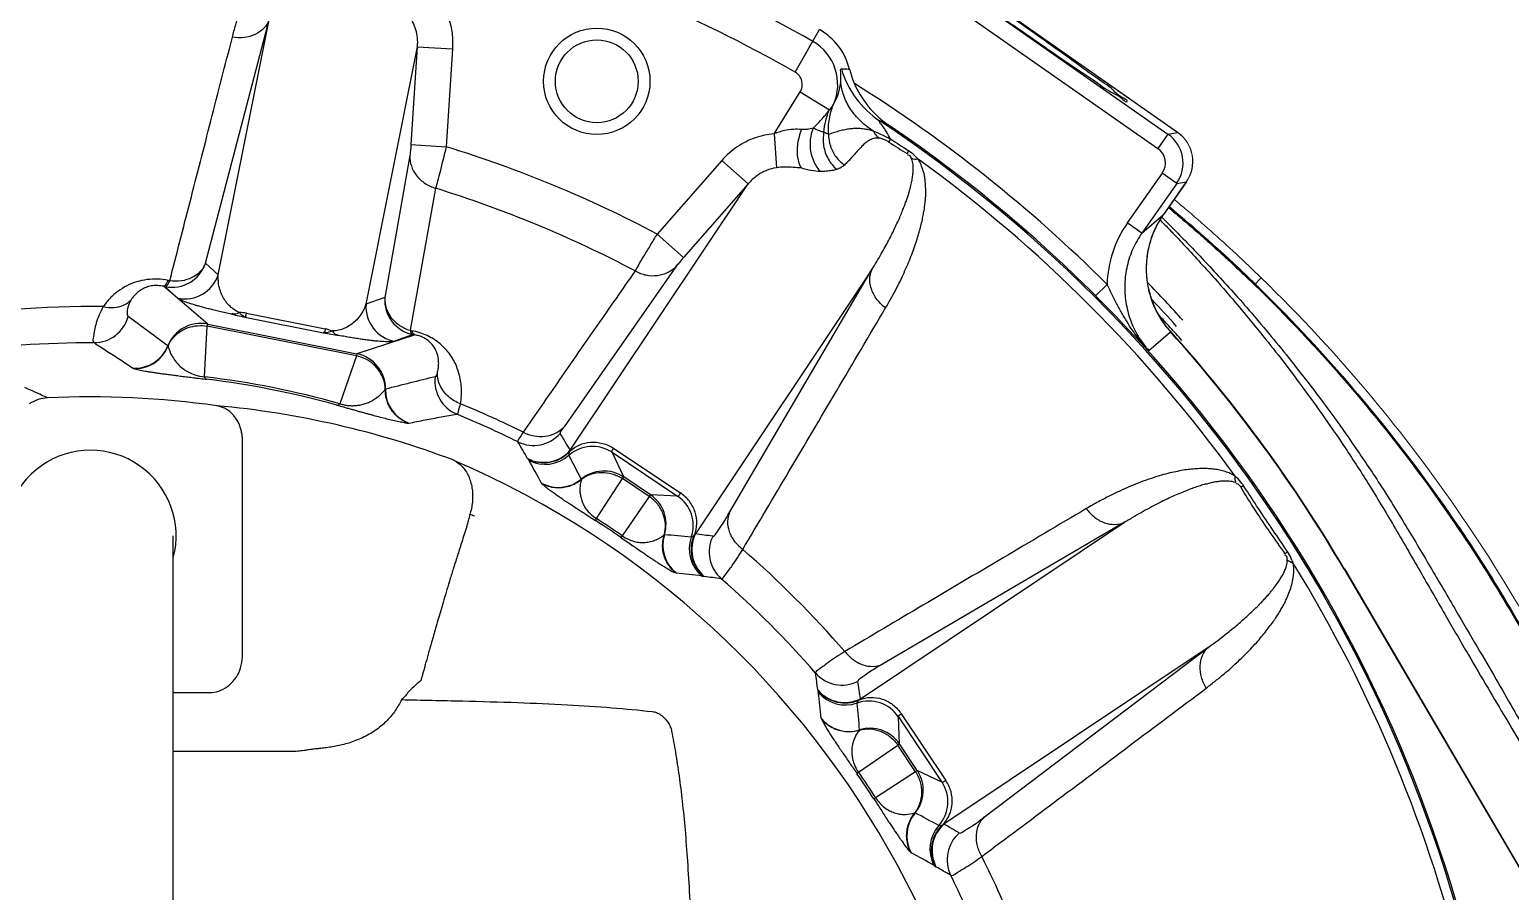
# Model space of a CAD drawing. Header units: millimetres. Extents: x 100 to 1590, y 100 to 694.
# Drawn here: x 1243.492 to 1244.608, y 537.769 to 538.419 of the extents above; entities that cross this region are included whole.
import ezdxf

# ---------------------------------------------------------------- set-up
doc = ezdxf.new("R2010")
doc.units = ezdxf.units.MM
doc.layers.add('OUTLINE', color=6, linetype='Continuous', lineweight=9)

msp = doc.modelspace()

# ---------------------------------------------------------------- linework, layer by layer
at = {"color": 9, "linetype": 'Continuous'}
for p, q in [((1244.0784, 538.5306), (1244.3502, 538.3402)), ((1244.0707, 538.5196), (1244.3425, 538.3293)), ((1243.6248, 538.2428), (1243.6727, 538.4263)), ((1243.6344, 538.234), (1243.6727, 538.4263)), ((1244.0692, 538.3869), (1244.0876, 538.419)), ((1243.7843, 538.4061), (1243.7457, 538.2119)), ((1243.7843, 538.4061), (1243.7796, 538.3324)), ((1243.7843, 538.4061), (1243.8109, 538.4044)), ((1243.8109, 538.4044), (1243.8062, 538.3307)), ((1244.0533, 538.3403), (1244.073, 538.372)), ((1244.073, 538.372), (1244.095, 538.3584)), ((1244.0533, 538.3403), (1244.0551, 538.3149)), ((1244.3502, 538.3402), (1244.3425, 538.3293)), ((1244.3502, 538.3402), (1244.3574, 538.3415)), ((1244.3574, 538.3415), (1244.3576, 538.3417)), ((1243.7796, 538.3324), (1243.8062, 538.3307)), ((1244.1411, 538.3365), (1244.1408, 538.3359)), ((1243.7788, 538.3242), (1243.7599, 538.217)), ((1244.0139, 538.3203), (1243.9651, 538.2649)), ((1244.0139, 538.3203), (1244.0339, 538.3027)), ((1244.3458, 538.3107), (1244.3196, 538.2733)), ((1244.3568, 538.303), (1244.3458, 538.3107)), ((1244.3568, 538.303), (1244.364, 538.3043)), ((1244.364, 538.3043), (1244.3642, 538.3042)), ((1243.7982, 538.2994), (1243.7789, 538.1923)), ((1243.8997, 538.1019), (1244.0339, 538.3027)), ((1244.0339, 538.3027), (1243.9851, 538.2473)), ((1244.3568, 538.303), (1244.3306, 538.2656)), ((1244.3306, 538.2656), (1244.3196, 538.2733)), ((1244.3306, 538.2656), (1244.3468, 538.2797)), ((1244.3456, 538.2775), (1244.3466, 538.2765)), ((1244.3468, 538.2797), (1244.347, 538.2796)), ((1243.9651, 538.2649), (1243.9851, 538.2473)), ((1243.6344, 538.234), (1243.6248, 538.2428)), ((1243.9799, 538.2409), (1243.895, 538.1196)), ((1244.1271, 538.2381), (1243.994, 538.0389)), ((1244.0201, 538.0555), (1244.1271, 538.2381)), ((1243.5978, 538.2296), (1243.5965, 538.2299)), ((1244.3043, 538.2269), (1244.2957, 538.2183)), ((1244.4154, 538.2267), (1244.4205, 538.2319)), ((1243.6264, 538.197), (1243.593, 538.2255)), ((1243.5943, 538.2252), (1243.593, 538.2255)), ((1243.604, 538.2164), (1243.5943, 538.2252)), ((1243.7599, 538.217), (1243.7457, 538.2119)), ((1243.6556, 538.2052), (1243.715, 538.1934)), ((1243.624, 538.1573), (1243.6261, 538.1954)), ((1243.6261, 538.1954), (1243.6264, 538.197)), ((1243.7386, 538.1731), (1243.6261, 538.1954)), ((1243.6264, 538.197), (1243.7389, 538.1746)), ((1243.6556, 538.202), (1243.7138, 538.1905)), ((1243.7804, 538.192), (1243.7789, 538.1923)), ((1243.7828, 538.1888), (1243.7389, 538.1746)), ((1243.7813, 538.1891), (1243.7671, 538.184)), ((1243.7828, 538.1888), (1243.7813, 538.1891)), ((1244.3359, 538.177), (1244.3521, 538.1912)), ((1244.3521, 538.1912), (1244.3523, 538.1913)), ((1243.5963, 538.1806), (1243.5965, 538.1805)), ((1243.7386, 538.1731), (1243.7259, 538.137)), ((1243.7389, 538.1746), (1243.7386, 538.1731)), ((1243.7603, 538.1479), (1243.7604, 538.1479)), ((1243.4963, 538.1457), (1243.4961, 538.1458)), ((1243.6526, 537.946), (1243.6526, 538.109)), ((1243.9325, 538.1033), (1243.9828, 538.0697)), ((1243.8674, 538.0958), (1243.8676, 538.0955)), ((1243.8676, 538.0955), (1243.8679, 538.0951)), ((1243.8679, 538.0951), (1243.8681, 538.0948)), ((1243.8997, 538.1019), (1243.8992, 538.1009)), ((1243.94, 538.0818), (1243.9312, 538.1004)), ((1243.9312, 538.1004), (1243.9806, 538.0674)), ((1243.9391, 538.0805), (1243.94, 538.0818)), ((1243.9601, 538.0684), (1243.94, 538.0818)), ((1243.908, 538.0801), (1243.9081, 538.08)), ((1243.9194, 538.0504), (1243.9391, 538.0805)), ((1243.9592, 538.067), (1243.9391, 538.0805)), ((1243.9592, 538.067), (1243.9389, 538.0374)), ((1243.9601, 538.0684), (1243.9592, 538.067)), ((1243.9806, 538.0674), (1243.9601, 538.0684)), ((1243.8243, 538.0544), (1243.8241, 538.0535)), ((1244.1184, 537.9145), (1244.3176, 538.0476)), ((1244.3176, 538.0476), (1244.135, 537.9406)), ((1243.6003, 537.5119), (1243.6003, 538.0373)), ((1243.9706, 538.0382), (1243.9707, 538.0382)), ((1243.9933, 538.0381), (1243.994, 538.0389)), ((1243.9999, 538.0069), (1244.0004, 538.0067)), ((1244.0004, 538.0067), (1244.0007, 538.0067)), ((1244.483, 538.0123), (1244.7733, 537.5169)), ((1244.3806, 537.9533), (1244.1814, 537.8201)), ((1244.2119, 537.8255), (1244.3806, 537.9533)), ((1243.6003, 537.9194), (1243.6294, 537.9194)), ((1244.0862, 537.9212), (1244.0863, 537.9209)), ((1244.0863, 537.9209), (1244.0864, 537.9203)), ((1244.0864, 537.9203), (1244.0865, 537.92)), ((1244.1184, 537.9145), (1244.1176, 537.9138)), ((1244.1492, 537.9032), (1244.1828, 537.8529)), ((1244.1177, 537.8911), (1244.1177, 537.891)), ((1244.147, 537.901), (1244.1799, 537.8517)), ((1244.1479, 537.8805), (1244.147, 537.901)), ((1244.1466, 537.8796), (1244.1479, 537.8805)), ((1244.1613, 537.8604), (1244.1479, 537.8805)), ((1243.6891, 537.8749), (1243.6003, 537.8749)), ((1244.1169, 537.8593), (1244.1466, 537.8796)), ((1244.16, 537.8595), (1244.1466, 537.8796)), ((1244.16, 537.8595), (1244.1299, 537.8399)), ((1244.1613, 537.8604), (1244.16, 537.8595)), ((1244.1799, 537.8517), (1244.1613, 537.8604)), ((1244.1595, 537.8285), (1244.1596, 537.8285)), ((1244.1805, 537.8197), (1244.1814, 537.8201)), ((1244.1746, 537.7883), (1244.175, 537.788)), ((1244.175, 537.788), (1244.1753, 537.7878))]:
    msp.add_line(p, q, dxfattribs=at)
at = {"color": 7, "linetype": 'Continuous'}
for p, q in [((1244.3642, 538.3042), (1244.347, 538.2796)), ((1244.4832, 538.0124), (1244.7735, 537.517))]:
    msp.add_line(p, q, dxfattribs=at)
at = {"color": 9, "linetype": 'Continuous'}
for points in [[(1244.1408, 538.3359), (1244.1406, 538.3357), (1244.1405, 538.3354), (1244.1403, 538.3351), (1244.1402, 538.3349), (1244.1401, 538.3346), (1244.14, 538.3344), (1244.1399, 538.3342)], [(1244.1545, 538.3278), (1244.1544, 538.3275), (1244.1543, 538.3272), (1244.1542, 538.327), (1244.1541, 538.3267), (1244.154, 538.3264), (1244.1539, 538.3262), (1244.1539, 538.326), (1244.1538, 538.3257), (1244.1537, 538.3255)], [(1243.5703, 538.1637), (1243.5703, 538.1636), (1243.5703, 538.1636), (1243.5704, 538.1636), (1243.5704, 538.1636), (1243.5705, 538.1636), (1243.5705, 538.1635)], [(1243.6256, 538.1554), (1243.6254, 538.1555), (1243.6252, 538.1556), (1243.625, 538.1557), (1243.6248, 538.1559), (1243.6247, 538.1561), (1243.6245, 538.1564), (1243.6243, 538.1566), (1243.6242, 538.1569), (1243.624, 538.1573)], [(1243.7237, 538.1359), (1243.7239, 538.1359), (1243.7242, 538.1359), (1243.7244, 538.136), (1243.7246, 538.1361), (1243.7249, 538.1362), (1243.7251, 538.1363), (1243.7254, 538.1365), (1243.7256, 538.1368), (1243.7259, 538.137)], [(1243.7777, 538.1223), (1243.7778, 538.1223), (1243.7778, 538.1223), (1243.7779, 538.1223), (1243.7779, 538.1223), (1243.778, 538.1223), (1243.778, 538.1223)], [(1243.8681, 538.0948), (1243.8682, 538.0946), (1243.8683, 538.0945), (1243.8684, 538.0944), (1243.8685, 538.0942)], [(1243.878, 538.0771), (1243.878, 538.0771), (1243.878, 538.0771), (1243.8781, 538.077), (1243.8781, 538.077), (1243.8781, 538.077), (1243.8781, 538.0769)], [(1244.4073, 538.075), (1244.4071, 538.0749), (1244.4068, 538.0748), (1244.4065, 538.0747), (1244.4062, 538.0746), (1244.406, 538.0745), (1244.4057, 538.0744), (1244.4055, 538.0743), (1244.4053, 538.0743), (1244.4051, 538.0742)], [(1243.9189, 538.0488), (1243.9189, 538.0489), (1243.9189, 538.049), (1243.9189, 538.0491), (1243.919, 538.0492), (1243.919, 538.0494), (1243.9191, 538.0496), (1243.9192, 538.0498), (1243.9193, 538.0501), (1243.9194, 538.0504)], [(1243.9376, 538.0363), (1243.9377, 538.0363), (1243.9378, 538.0364), (1243.9379, 538.0364), (1243.938, 538.0365), (1243.9381, 538.0366), (1243.9383, 538.0368), (1243.9385, 538.037), (1243.9387, 538.0372), (1243.9389, 538.0374)], [(1244.4403, 538.0257), (1244.4401, 538.0255), (1244.4399, 538.0252), (1244.4397, 538.025), (1244.4395, 538.0248), (1244.4393, 538.0246), (1244.4391, 538.0244), (1244.439, 538.0242), (1244.4388, 538.024), (1244.4387, 538.0239)], [(1243.9792, 538.0094), (1243.9793, 538.0094), (1243.9793, 538.0094), (1243.9793, 538.0094), (1243.9794, 538.0094), (1243.9794, 538.0093), (1243.9794, 538.0093)], [(1243.9989, 538.0071), (1243.9991, 538.0071), (1243.9992, 538.007), (1243.9994, 538.007), (1243.9996, 538.007), (1243.9999, 538.0069)], [(1244.0865, 537.92), (1244.0866, 537.9198), (1244.0866, 537.9197), (1244.0866, 537.9195), (1244.0866, 537.9194)], [(1244.0889, 537.8999), (1244.0889, 537.8999), (1244.0889, 537.8998), (1244.0889, 537.8998), (1244.0889, 537.8998), (1244.0889, 537.8997), (1244.0889, 537.8997)], [(1244.1159, 537.8581), (1244.1159, 537.8582), (1244.1159, 537.8582), (1244.116, 537.8583), (1244.1161, 537.8585), (1244.1162, 537.8586), (1244.1163, 537.8588), (1244.1165, 537.8589), (1244.1167, 537.8591), (1244.1169, 537.8593)], [(1244.1284, 537.8394), (1244.1284, 537.8394), (1244.1285, 537.8394), (1244.1286, 537.8394), (1244.1288, 537.8394), (1244.129, 537.8395), (1244.1292, 537.8396), (1244.1294, 537.8397), (1244.1296, 537.8398), (1244.1299, 537.8399)], [(1244.1565, 537.7986), (1244.1565, 537.7986), (1244.1565, 537.7985), (1244.1566, 537.7985), (1244.1566, 537.7985), (1244.1566, 537.7985), (1244.1566, 537.7985)], [(1244.1738, 537.7889), (1244.1739, 537.7889), (1244.1741, 537.7888), (1244.1742, 537.7887), (1244.1743, 537.7886), (1244.1746, 537.7883)]]:
    msp.add_lwpolyline(points, dxfattribs=at)
for radius in [0.0401, 0.0312]:
    msp.add_circle((1243.9197, 538.38), radius, dxfattribs=at)
for centre, radius, start, end in [((1243.538, 537.4584), 1.0964, 60.2229, 74.3215), ((1243.538, 537.4584), 1.0697, 60.2229, 74.3215), ((1244.0639, 538.3776), 0.0374, 336.0579, 60.2229), ((1244.0639, 538.3776), 0.0107, 328.25, 60.2229), ((1244.1724, 538.4094), 0.0712, 196.3119, 236.2659), ((1244.067, 538.3819), 0.0366, 327.9219, 356.6869), ((1243.538, 537.4584), 1.0853, 45.0805, 57.9483), ((1243.0331, 535.9454), 2.6444, 65.2685, 65.423), ((1243.538, 537.4584), 1.0721, 8.6965, 56.292), ((1243.538, 537.4584), 1.0732, 8.2014, 55.9162), ((1244.3349, 538.3184), 0.0267, 325.0087, 54.9913), ((1243.538, 537.4584), 0.9126, 62.0928, 72.9072), ((1244.4462, 538.8095), 0.5655, 237.1987, 238.8563), ((1244.8717, 539.4422), 1.3252, 236.5435, 237.2355), ((1244.3349, 538.3184), 0.0134, 325.0017, 54.9983), ((1243.538, 537.4584), 1.0648, 35.8707, 54.1293), ((1243.538, 537.4584), 0.8803, 62.1974, 72.8027), ((1243.7682, 537.5783), 0.9156, 50.198, 50.5005), ((1243.7675, 537.5786), 0.9168, 50.2085, 50.4575), ((1244.3891, 538.2246), 0.0848, 144.9832, 178.4341), ((1243.3779, 537.3368), 1.3473, 43.9338, 44.1687), ((1243.4384, 537.3587), 1.2913, 45.0962, 45.3017), ((1243.5995, 538.2515), 0.0267, 258.868, 341.1186), ((1243.6091, 538.2427), 0.0267, 258.8679, 341.1186), ((1243.5376, 537.4581), 1.1086, 42.0054, 44.0116), ((1243.7865, 538.2153), 0.0267, 176.3814, 258.6321), ((1243.5372, 537.4578), 1.1025, 41.9851, 43.4114), ((1243.538, 537.4584), 0.7518, 89.2601, 99.5594), ((1244.5184, 542.2241), 4.1136, 257.7337, 257.8938), ((1243.6501, 538.1771), 0.0286, 78.7442, 89.7028), ((1243.7724, 538.2102), 0.0267, 176.3814, 258.6321), ((1243.5407, 538.2097), 0.0267, 269.8994, 344.5866), ((1241.8893, 535.8975), 2.8507, 53.2148, 53.9599), ((1243.6212, 538.1708), 0.0267, 78.8791, 158.5115), ((1243.7094, 538.1653), 0.0286, 67.7972, 78.7558), ((1243.538, 537.4584), 0.7245, 89.7854, 98.4428), ((1244.4529, 542.2195), 4.0963, 259.6057, 259.7665), ((1242.9852, 536.8278), 1.9091, 44.9695, 45.3165), ((1243.538, 537.4584), 1.0953, 30.3738, 41.9879), ((1243.5715, 538.1904), 0.0267, 267.4914, 338.5359), ((1243.7337, 538.1484), 0.0267, 358.9885, 78.6209), ((1243.2808, 537.666), 0.5259, 65.8307, 66.728), ((1243.5445, 537.4913), 0.6707, 74.309, 83.1909), ((1243.5494, 537.5158), 0.6441, 74.2949, 83.2051), ((1244.4957, 535.2567), 2.9833, 103.5271, 104.2691), ((1243.7871, 538.1475), 0.0267, 178.964, 250.0087), ((1243.8244, 538.1538), 0.0267, 172.629, 247.5015), ((1243.507, 538.1147), 0.0267, 92.7993, 123.848), ((1243.2788, 537.6614), 0.5309, 64.6907, 65.812), ((1243.538, 537.4584), 0.6837, 81.9987, 92.7029), ((1243.538, 537.4584), 0.7336, 63.5983, 67.6479), ((1243.5712, 537.4568), 0.6815, 69.303, 84.7839), ((1243.538, 537.4584), 0.7253, 63.616, 67.6153), ((1243.8721, 538.1322), 0.0267, 243.7227, 318.6378), ((1242.9764, 537.5623), 1.0694, 30.3011, 31.0879), ((1242.9678, 537.59), 1.032, 29.347, 30.1416), ((1243.9164, 538.0781), 0.0267, 56.3647, 131.8144), ((1243.538, 538.0373), 0.0646, 345.2027, 194.7973), ((1243.538, 537.4584), 0.6924, 274.0885, 66.6837), ((1243.8796, 538.1195), 0.0267, 242.7749, 318.6354), ((1243.8808, 538.118), 0.0267, 242.6393, 311.8319), ((1242.9831, 537.5909), 1.0185, 28.518, 29.6208), ((1241.966, 537.0787), 2.185, 27.2778, 27.8105), ((1243.9251, 538.0595), 0.0267, 56.3637, 129.8991), ((1243.8908, 538.1006), 0.0267, 241.3136, 309.9128), ((1243.9452, 538.0462), 0.0267, 342.6009, 56.1364), ((1243.9657, 538.0452), 0.0267, 340.6856, 56.1353), ((1243.7541, 538.067), 0.0713, 341.5041, 349.1148), ((1243.5152, 537.2562), 0.8551, 68.586, 68.8177), ((1243.5705, 537.5071), 0.6441, 55.248, 57.252), ((1243.5566, 537.4863), 0.6707, 55.2511, 57.2489), ((1243.9962, 538.0302), 0.0267, 162.5873, 231.1878), ((1243.7865, 535.8363), 2.2096, 84.6925, 85.2192), ((1244.0161, 538.0275), 0.0267, 160.6669, 229.8605), ((1244.018, 538.0271), 0.0267, 153.8646, 229.7252), ((1243.8489, 536.9797), 1.0691, 81.4906, 82.199), ((1244.0311, 538.0252), 0.0267, 153.8641, 228.8722), ((1243.538, 537.4584), 0.7518, 40.8502, 49.1498), ((1243.538, 537.4584), 1.0648, 13.3713, 31.6293), ((1243.8716, 536.9871), 1.0279, 82.8842, 83.9769), ((1243.8777, 536.9822), 1.0318, 82.4377, 83.1531), ((1243.538, 537.4584), 0.7245, 41.0216, 48.9784), ((1244.1047, 537.9516), 0.0267, 221.1285, 296.1376), ((1243.0618, 537.7982), 1.0318, 6.8469, 7.5623), ((1243.0592, 537.7694), 1.0691, 7.801, 8.5094), ((1244.1066, 537.9385), 0.0267, 220.2749, 296.1354), ((1243.076, 537.7931), 1.0185, 6.018, 7.1208), ((1244.1071, 537.9366), 0.0267, 220.1393, 289.3319), ((1244.1248, 537.8861), 0.0267, 33.8647, 109.3144), ((1241.9404, 537.7091), 2.185, 4.7778, 5.3105), ((1244.1097, 537.9166), 0.0267, 218.8136, 287.4128), ((1244.1257, 537.8656), 0.0267, 33.8637, 107.3991), ((1243.5866, 537.4909), 0.6441, 32.748, 34.752), ((1243.5659, 537.4771), 0.6707, 32.7511, 34.7489), ((1244.1391, 537.8456), 0.0267, 320.1009, 33.6364), ((1244.1577, 537.8369), 0.0267, 318.1856, 33.6353), ((1244.1801, 537.8113), 0.0267, 140.0873, 208.6878), ((1243.1468, 535.8647), 2.2096, 62.1925, 62.7192), ((1244.1975, 537.8012), 0.0267, 138.1669, 207.3605), ((1244.1991, 537.8001), 0.0267, 131.3646, 207.2252), ((1243.642, 536.8971), 1.0691, 58.9906, 59.699), ((1244.2105, 537.7933), 0.0267, 131.3641, 206.3722), ((1243.6658, 536.8954), 1.0279, 60.3842, 61.4769), ((1243.538, 537.4584), 0.7518, 21.7601, 26.6498), ((1243.6696, 536.8885), 1.0318, 59.9377, 60.6531), ((1243.538, 537.4584), 0.7245, 22.2854, 26.4784)]:
    msp.add_arc(centre, radius, start, end, dxfattribs=at)
at = {"color": 7, "linetype": 'Continuous'}
for centre, radius, start, end in [((1244.0639, 538.3776), 0.0477, 13.9783, 60.2229), ((1244.1794, 538.4064), 0.0713, 193.9839, 227.9373), ((1244.1794, 538.4064), 0.0714, 227.933, 235.9163), ((1243.543, 537.4628), 1.0907, 42.1278, 42.7997), ((1243.5496, 537.4687), 1.0819, 41.4307, 42.1279), ((1243.538, 537.4584), 1.0956, 30.3738, 41.9869)]:
    msp.add_arc(centre, radius, start, end, dxfattribs=at)
for points, start_tangent, end_tangent in [([(1244.1224, 538.5027), (1244.125, 538.5003), (1244.1331, 538.494), (1244.1464, 538.4842), (1244.164, 538.4715), (1244.1848, 538.4566), (1244.2078, 538.4403), (1244.2316, 538.4237), (1244.2547, 538.4077), (1244.2758, 538.3932), (1244.2938, 538.381), (1244.3075, 538.3719), (1244.3162, 538.3664), (1244.3194, 538.3648)], (-0.573576, -0.819152), (0.573576, 0.819152)), ([(1244.3194, 538.3648), (1244.3168, 538.3672), (1244.3087, 538.3735), (1244.2954, 538.3833), (1244.2778, 538.396), (1244.2569, 538.4109), (1244.234, 538.4271), (1244.2102, 538.4438), (1244.1871, 538.4598), (1244.1659, 538.4743), (1244.148, 538.4865), (1244.1342, 538.4956), (1244.1256, 538.5011), (1244.1224, 538.5027)], (0.573576, 0.819152), (-0.573576, -0.819152)), ([(1244.3523, 538.1913), (1244.3451, 538.2008), (1244.3396, 538.2114), (1244.336, 538.2227), (1244.3342, 538.2345), (1244.3345, 538.2465), (1244.3368, 538.2582), (1244.341, 538.2694), (1244.347, 538.2796)], (-0.668808, 0.743435), (0.5734, 0.819276))]:
    msp.add_spline(points, degree=3, dxfattribs=dict(at, start_tangent=start_tangent, end_tangent=end_tangent))
at = {"color": 9, "linetype": 'Continuous'}
for points, start_tangent, end_tangent in [([(1243.645, 538.4132), (1243.6475, 538.4225), (1243.6502, 538.431), (1243.6529, 538.4389), (1243.6557, 538.4463), (1243.6585, 538.4534), (1243.6616, 538.46), (1243.6646, 538.4661), (1243.6676, 538.4717)], (0.249283, 0.968431), (0.489512, 0.871997)), ([(1243.7971, 538.4464), (1243.8034, 538.4376), (1243.808, 538.4274), (1243.8106, 538.4162), (1243.8109, 538.4044)], (0.657536, -0.753423), (-0.064238, -0.997935)), ([(1243.7779, 538.4297), (1243.7809, 538.4247), (1243.7831, 538.419), (1243.7843, 538.4127), (1243.7843, 538.4061)], (0.609887, -0.792488), (-0.079586, -0.996828)), ([(1243.6727, 538.4263), (1243.6686, 538.42), (1243.6621, 538.4154), (1243.6539, 538.413), (1243.645, 538.4132)], (-0.357071, -0.934077), (-0.98737, 0.158434)), ([(1243.5978, 538.2296), (1243.6131, 538.2891), (1243.6288, 538.3502), (1243.645, 538.4132)], (0.248088, 0.968737), (0.249284, 0.96843)), ([(1244.1036, 538.3798), (1244.1037, 538.3834), (1244.1037, 538.3861), (1244.1041, 538.3894)], (0.059001, 0.998258), (0.999811, -0.019427)), ([(1244.1041, 538.3894), (1244.1082, 538.3893), (1244.1101, 538.3891)], (0.999501, -0.03158), (0.992825, -0.119578)), ([(1244.1283, 538.3423), (1244.1185, 538.3501), (1244.1109, 538.3591), (1244.1059, 538.3692), (1244.1036, 538.3798)], (-0.84086, 0.541253), (-0.084698, 0.996407)), ([(1244.0944, 538.34), (1244.095, 538.3516), (1244.098, 538.3624)], (-0.065226, 0.99787), (0.383135, 0.923692)), ([(1244.095, 538.3584), (1244.098, 538.3624)], (0.747676, 0.664063), (0.441226, 0.897396)), ([(1244.0828, 538.3447), (1244.0888, 538.3509), (1244.095, 538.3584)], (0.718034, 0.696008), (0.61095, 0.791669)), ([(1244.0909, 538.3416), (1244.0923, 538.3503), (1244.095, 538.3584)], (0.090487, 0.995898), (0.379279, 0.925282)), ([(1244.1411, 538.3365), (1244.1381, 538.3418), (1244.1356, 538.3457), (1244.1329, 538.3502)], (-0.46962, 0.882869), (0.862741, -0.505647)), ([(1244.0533, 538.3403), (1244.0392, 538.3374), (1244.0256, 538.3307), (1244.0139, 538.3203)], (-0.997684, -0.068026), (-0.660208, -0.751083)), ([(1244.0741, 538.3437), (1244.0679, 538.3438), (1244.0611, 538.3428), (1244.0533, 538.3403)], (-0.996844, 0.079388), (-0.917464, -0.397818)), ([(1244.074, 538.3437), (1244.0711, 538.333), (1244.071, 538.3228), (1244.0737, 538.3147)], (-0.38021, -0.9249), (0.52369, -0.851909)), ([(1244.0828, 538.3447), (1244.0785, 538.3437), (1244.0741, 538.3437)], (-0.947402, -0.320047), (-0.996675, 0.081475)), ([(1244.0828, 538.3447), (1244.0806, 538.3361), (1244.0809, 538.3271), (1244.0836, 538.3188), (1244.0883, 538.312)], (-0.379477, -0.925201), (0.702614, -0.711571)), ([(1244.0909, 538.3416), (1244.0882, 538.3424), (1244.0855, 538.3435), (1244.0828, 538.3447)], (-0.966807, 0.255508), (-0.901601, 0.432568)), ([(1244.0909, 538.3416), (1244.0907, 538.3313), (1244.0941, 538.3215), (1244.1006, 538.3136)], (-0.198369, -0.980127), (0.765391, -0.643566)), ([(1244.0944, 538.34), (1244.0909, 538.3416)], (-0.954573, 0.297977), (-0.867999, 0.496565)), ([(1244.1283, 538.3423), (1244.1246, 538.3434), (1244.121, 538.344), (1244.1174, 538.3444), (1244.1139, 538.3444), (1244.1104, 538.3441), (1244.1068, 538.3435), (1244.103, 538.3426), (1244.099, 538.3414), (1244.0944, 538.34)], (-0.955494, 0.29501), (-0.951734, -0.306924)), ([(1244.0944, 538.34), (1244.0958, 538.3313), (1244.0999, 538.3232), (1244.1064, 538.3169)], (-0.018766, -0.999824), (0.815799, -0.578336)), ([(1244.1411, 538.3365), (1244.1371, 538.3385), (1244.1328, 538.3405), (1244.1283, 538.3423)], (-0.893323, 0.449414), (-0.926959, 0.375162)), ([(1244.1283, 538.3423), (1244.1306, 538.3388), (1244.1321, 538.3375)], (0.459409, -0.888225), (0.860756, -0.509018)), ([(1243.7796, 538.3324), (1243.7792, 538.3275), (1243.7788, 538.3242)], (-0.064069, -0.997945), (-0.174125, -0.984723)), ([(1243.8062, 538.3307), (1243.8038, 538.321), (1243.8016, 538.3121), (1243.7997, 538.3047), (1243.7982, 538.2994)], (-0.235885, -0.971781), (-0.266619, -0.963802)), ([(1244.1319, 538.3372), (1244.1284, 538.3369), (1244.125, 538.3355), (1244.1227, 538.3339), (1244.1202, 538.3317), (1244.1176, 538.329), (1244.1145, 538.3256), (1244.1109, 538.3215), (1244.1088, 538.3193), (1244.1064, 538.3169)], (-0.995978, 0.089603), (-0.71178, -0.702402)), ([(1244.1399, 538.3342), (1244.1373, 538.3356), (1244.1347, 538.3367), (1244.1319, 538.3372)], (-0.841506, 0.540248), (-0.995975, 0.089632)), ([(1244.1619, 538.3213), (1244.1593, 538.324), (1244.1545, 538.3278)], (-0.659079, 0.752074), (-0.840571, 0.541702)), ([(1243.7788, 538.3242), (1243.7799, 538.3162), (1243.7839, 538.3089), (1243.7902, 538.3031), (1243.7982, 538.2994)], (-0.039901, -0.999204), (0.961699, -0.274107)), ([(1244.0737, 538.3147), (1244.0677, 538.3151), (1244.0615, 538.3153), (1244.0551, 538.3149)], (-0.998235, 0.059386), (-0.991722, -0.128406)), ([(1244.1064, 538.3169), (1244.1038, 538.315), (1244.1006, 538.3136)], (-0.711736, -0.702447), (-0.957286, -0.289143)), ([(1244.1271, 538.2381), (1244.1308, 538.2442), (1244.1341, 538.2499), (1244.1371, 538.2552), (1244.1398, 538.2602), (1244.1422, 538.2649), (1244.1444, 538.2695), (1244.1465, 538.274), (1244.1485, 538.2784), (1244.1501, 538.2824), (1244.1516, 538.2861), (1244.1528, 538.2894), (1244.1539, 538.2925), (1244.1548, 538.2953), (1244.1555, 538.2979), (1244.1567, 538.3025), (1244.1575, 538.3065), (1244.158, 538.3102), (1244.1582, 538.3139), (1244.1581, 538.3173), (1244.157, 538.3215)], (0.524986, 0.851111), (-0.388804, 0.92132)), ([(1244.1374, 538.2092), (1244.1418, 538.2169), (1244.1457, 538.2241), (1244.1491, 538.2309), (1244.152, 538.2373), (1244.1547, 538.2434), (1244.1571, 538.2494), (1244.1592, 538.2552), (1244.1611, 538.2609), (1244.1627, 538.2662), (1244.164, 538.2711), (1244.1651, 538.2757), (1244.1659, 538.2798), (1244.1666, 538.2837), (1244.167, 538.2872), (1244.1674, 538.2905), (1244.1676, 538.2935), (1244.1677, 538.2964), (1244.1676, 538.2991), (1244.1673, 538.3044), (1244.167, 538.3071), (1244.1665, 538.3098), (1244.1658, 538.3124), (1244.1641, 538.3171), (1244.1619, 538.3213)], (0.508512, 0.861055), (-0.547634, 0.836718)), ([(1244.157, 538.3215), (1244.1554, 538.3242), (1244.1539, 538.3244)], (-0.388747, 0.921344), (-0.988857, -0.148867)), ([(1244.1619, 538.3213), (1244.1585, 538.3213), (1244.1572, 538.3218)], (-0.995554, -0.094192), (-0.859062, 0.511872)), ([(1244.0551, 538.3149), (1244.0476, 538.3128), (1244.0403, 538.3087), (1244.0339, 538.3027)], (-0.991543, -0.129778), (-0.648578, -0.761148)), ([(1244.0883, 538.312), (1244.0814, 538.3127), (1244.0737, 538.3147)], (-0.99995, 0.010028), (-0.954025, 0.299726)), ([(1244.1006, 538.3136), (1244.0968, 538.3127), (1244.0927, 538.3122), (1244.0883, 538.312)], (-0.957263, -0.289218), (-0.999951, 0.009887)), ([(1244.3542, 538.283), (1244.3583, 538.2796), (1244.3698, 538.2697), (1244.3802, 538.2605), (1244.3896, 538.2521), (1244.3983, 538.2441), (1244.4068, 538.2361), (1244.416, 538.2273)], (0.768383, -0.63999), (0.716503, -0.697584)), ([(1244.3543, 538.2817), (1244.3584, 538.2783), (1244.3698, 538.2686), (1244.3801, 538.2595), (1244.3894, 538.2512), (1244.3978, 538.2434), (1244.4062, 538.2355), (1244.4154, 538.2267)], (0.768272, -0.640124), (0.716503, -0.697584)), ([(1244.3468, 538.2797), (1244.3391, 538.2657), (1244.3348, 538.2504), (1244.334, 538.2345), (1244.3367, 538.2188), (1244.3429, 538.2041), (1244.3521, 538.1912)], (-0.573327, -0.819327), (0.668984, -0.743277)), ([(1244.3482, 538.2716), (1244.3551, 538.2644), (1244.366, 538.2527), (1244.3778, 538.2398), (1244.3904, 538.2257), (1244.4038, 538.21), (1244.418, 538.1928), (1244.4332, 538.1738), (1244.4492, 538.1527), (1244.4661, 538.1294), (1244.4838, 538.1037), (1244.5024, 538.0749), (1244.5218, 538.0426), (1244.5415, 538.0085), (1244.5601, 537.9762), (1244.5767, 537.9477), (1244.5915, 537.9225), (1244.6048, 537.8999), (1244.6169, 537.8795), (1244.6278, 537.8611), (1244.6378, 537.8444), (1244.6469, 537.8293), (1244.6552, 537.8156), (1244.6629, 537.803), (1244.6698, 537.7917), (1244.6762, 537.7813), (1244.682, 537.7719), (1244.6873, 537.7634), (1244.6922, 537.7557), (1244.6965, 537.7488), (1244.7005, 537.7426), (1244.7041, 537.737), (1244.7074, 537.732), (1244.7103, 537.7276), (1244.7129, 537.7237), (1244.7152, 537.7203), (1244.7172, 537.7174), (1244.719, 537.7149), (1244.7221, 537.7106), (1244.7258, 537.7059)], (0.693821, -0.720148), (0.66531, -0.746567)), ([(1244.3499, 538.2733), (1244.3603, 538.2628), (1244.3714, 538.2513), (1244.3833, 538.2387), (1244.3961, 538.2247), (1244.4097, 538.2094), (1244.4242, 538.1924), (1244.4395, 538.1737), (1244.4558, 538.153), (1244.4729, 538.1302), (1244.4909, 538.1048), (1244.5099, 538.0764), (1244.5296, 538.0448), (1244.5491, 538.012), (1244.5673, 537.9811), (1244.5834, 537.9536), (1244.5976, 537.9292), (1244.6102, 537.9073), (1244.6217, 537.8874), (1244.632, 537.8695), (1244.6413, 537.8532), (1244.6498, 537.8384), (1244.6575, 537.8249), (1244.6645, 537.8126), (1244.6709, 537.8014), (1244.6768, 537.7913), (1244.6821, 537.782), (1244.6869, 537.7736), (1244.6913, 537.766), (1244.6953, 537.7591), (1244.6989, 537.7529), (1244.7022, 537.7474), (1244.7051, 537.7424), (1244.7078, 537.7379), (1244.7101, 537.734), (1244.7122, 537.7306), (1244.714, 537.7276), (1244.7156, 537.7251), (1244.7184, 537.7208), (1244.7217, 537.716)], (0.708291, -0.70592), (0.598403, -0.801195)), ([(1243.9651, 538.2649), (1243.9599, 538.2563), (1243.9552, 538.2485), (1243.9513, 538.2419), (1243.9486, 538.2371)], (-0.520341, -0.853958), (-0.493708, -0.869628)), ([(1244.3306, 538.2656), (1244.3238, 538.2537), (1244.3195, 538.2408), (1244.3177, 538.2272), (1244.3185, 538.2135), (1244.3219, 538.2003), (1244.3277, 538.1879), (1244.3359, 538.177)], (-0.573676, -0.819082), (0.66911, -0.743163)), ([(1243.6248, 538.2428), (1243.6208, 538.2366), (1243.6145, 538.232), (1243.6066, 538.2296), (1243.5978, 538.2296)], (-0.357881, -0.933767), (-0.990735, 0.135808)), ([(1243.9486, 538.2371), (1243.9198, 538.1957), (1243.8917, 538.1552), (1243.8642, 538.1155)], (-0.570577, -0.821244), (-0.569735, -0.821829)), ([(1243.9486, 538.2371), (1243.9568, 538.234), (1243.9654, 538.2337), (1243.9734, 538.2361), (1243.9799, 538.2409)], (0.873847, -0.486201), (0.678329, 0.734758)), ([(1243.9851, 538.2473), (1243.982, 538.2435), (1243.9799, 538.2409)], (-0.660357, -0.750952), (-0.573272, -0.819365)), ([(1244.1374, 538.2092), (1244.131, 538.2154), (1244.1269, 538.2229), (1244.1255, 538.2307), (1244.1271, 538.2381)], (-0.810206, 0.586146), (0.408005, 0.91298)), ([(1243.5965, 538.2299), (1243.5886, 538.2309), (1243.5808, 538.2305), (1243.573, 538.2289), (1243.5655, 538.2259), (1243.5588, 538.2217), (1243.5528, 538.2165), (1243.5477, 538.2102)], (-0.97908, 0.203474), (-0.569226, -0.822181)), ([(1243.593, 538.2255), (1243.5889, 538.226), (1243.5849, 538.2259), (1243.5809, 538.225), (1243.5772, 538.2234), (1243.5739, 538.2212), (1243.571, 538.2184), (1243.5685, 538.2151)], (-0.978412, 0.206664), (-0.522079, -0.852897)), ([(1243.5965, 538.2299), (1243.5952, 538.2275), (1243.593, 538.2255)], (-0.428586, -0.903501), (-0.999406, 0.034457)), ([(1243.5943, 538.2252), (1243.5965, 538.2272), (1243.5978, 538.2296)], (0.999485, -0.032078), (0.425648, 0.904889)), ([(1243.6502, 538.2057), (1243.6459, 538.2082), (1243.6424, 538.2112), (1243.6396, 538.2146), (1243.6373, 538.2185), (1243.6356, 538.2231), (1243.6345, 538.2283), (1243.6344, 538.231), (1243.6344, 538.234)], (-0.912215, 0.409713), (0.067402, 0.997726)), ([(1244.3359, 538.177), (1244.3321, 538.1811), (1244.3283, 538.1858), (1244.3244, 538.1911), (1244.3204, 538.197), (1244.3165, 538.2035), (1244.3125, 538.2107), (1244.3085, 538.2185), (1244.3043, 538.2269)], (-0.684439, 0.72907), (-0.44409, 0.895982)), ([(1244.4154, 538.2267), (1244.4853, 538.1524), (1244.5425, 538.0806), (1244.5888, 538.0128), (1244.6265, 537.9491), (1244.6573, 537.8892), (1244.6824, 537.8333), (1244.7027, 537.7813), (1244.7193, 537.7327)], (0.716492, -0.697595), (0.302729, -0.953077)), ([(1244.416, 538.2273), (1244.4859, 538.1529), (1244.5432, 538.0811), (1244.5896, 538.0132), (1244.6272, 537.9495), (1244.658, 537.8896), (1244.6831, 537.8336), (1244.7035, 537.7816), (1244.7201, 537.733)], (0.716484, -0.697604), (0.302729, -0.953077)), ([(1243.5477, 538.2102), (1243.5557, 538.2095), (1243.563, 538.2112), (1243.5685, 538.2151)], (0.972032, -0.234846), (0.674518, 0.738259)), ([(1243.5685, 538.2151), (1243.5671, 538.2124), (1243.5662, 538.2097), (1243.5657, 538.2051), (1243.5665, 538.2026)], (-0.522121, -0.852872), (0.808569, -0.588401)), ([(1243.6444, 538.2045), (1243.6397, 538.2055), (1243.6353, 538.2065), (1243.6313, 538.2075), (1243.6275, 538.2084), (1243.6241, 538.2093), (1243.6208, 538.2102), (1243.6178, 538.2111), (1243.615, 538.2119), (1243.6124, 538.2127), (1243.608, 538.2143), (1243.604, 538.2164)], (-0.977169, 0.212464), (-0.738727, 0.674005)), ([(1243.7599, 538.217), (1243.761, 538.2091), (1243.7648, 538.2018), (1243.7711, 538.196), (1243.7789, 538.1923)], (-0.039683, -0.999212), (0.956967, -0.290195)), ([(1243.5477, 538.2102), (1243.5446, 538.2039), (1243.5424, 538.1979), (1243.541, 538.1924), (1243.5403, 538.1878), (1243.5407, 538.183)], (-0.49623, -0.868191), (0.794137, -0.607739)), ([(1243.6502, 538.2057), (1243.6463, 538.2044), (1243.6449, 538.205)], (-0.871897, -0.489689), (-0.782793, 0.622282)), ([(1243.6556, 538.202), (1243.6529, 538.2033), (1243.6502, 538.2057)], (-0.964085, 0.265593), (-0.665519, 0.746381)), ([(1243.6556, 538.202), (1243.6556, 538.2052)], (-0.848926, 0.528512), (0.19523, 0.980757)), ([(1243.7457, 538.2119), (1243.7446, 538.2091), (1243.7433, 538.2066), (1243.7404, 538.2022), (1243.737, 538.1986), (1243.7334, 538.1959), (1243.7295, 538.1938), (1243.7251, 538.1924), (1243.7203, 538.1918)], (-0.319531, -0.947576), (-0.999584, -0.028833)), ([(1244.0297, 538.0271), (1244.0645, 538.0859), (1244.1004, 538.1465), (1244.1374, 538.2092)], (0.50975, 0.860323), (0.508514, 0.861054)), ([(1243.5965, 538.1805), (1243.6001, 538.1864), (1243.6053, 538.1911), (1243.6117, 538.1943), (1243.6188, 538.1958), (1243.6261, 538.1954)], (0.402376, 0.915475), (0.983932, -0.178545)), ([(1243.715, 538.1934), (1243.7138, 538.1905)], (-0.19495, -0.980813), (-0.986499, -0.16377)), ([(1243.7789, 538.1923), (1243.7805, 538.1895), (1243.7812, 538.1895)], (0.305845, -0.952081), (0.992224, 0.124464)), ([(1243.5407, 538.183), (1243.5504, 538.1767), (1243.5603, 538.1703), (1243.5703, 538.1637)], (0.844953, -0.53484), (0.829611, -0.558341)), ([(1243.7203, 538.1918), (1243.7169, 538.1906), (1243.7138, 538.1905)], (-0.900497, -0.434863), (-0.992343, 0.123511)), ([(1243.7203, 538.1918), (1243.7234, 538.1891), (1243.7249, 538.1891)], (0.617942, -0.786224), (0.961324, 0.27542)), ([(1243.7671, 538.184), (1243.7644, 538.1836), (1243.7603, 538.1837), (1243.755, 538.184), (1243.7521, 538.1843), (1243.749, 538.1847), (1243.7457, 538.1851), (1243.7422, 538.1856), (1243.7384, 538.1862), (1243.7343, 538.1868), (1243.7299, 538.1876), (1243.7251, 538.1884)], (-0.940398, -0.340075), (-0.984083, 0.17771)), ([(1243.817, 538.1369), (1243.8176, 538.1431), (1243.8176, 538.149), (1243.817, 538.1545), (1243.8158, 538.1598), (1243.8141, 538.1648), (1243.8119, 538.1695), (1243.8091, 538.1739), (1243.8057, 538.1781), (1243.8017, 538.182), (1243.797, 538.1855), (1243.7918, 538.1883), (1243.7863, 538.1905), (1243.7804, 538.192)], (0.158234, 0.987402), (-0.983072, 0.183221)), ([(1243.7804, 538.192), (1243.7818, 538.1894), (1243.7826, 538.1894)], (0.311137, -0.950365), (0.978247, 0.207441)), ([(1243.7995, 538.1602), (1243.8002, 538.1635), (1243.8005, 538.1665), (1243.8004, 538.1694), (1243.8001, 538.1721), (1243.7984, 538.1772), (1243.7956, 538.1817), (1243.7936, 538.1837), (1243.7913, 538.1855), (1243.7887, 538.1869), (1243.7858, 538.1881), (1243.7828, 538.1888)], (0.255093, 0.966917), (-0.984062, 0.177827)), ([(1243.5705, 538.1635), (1243.5813, 538.1653), (1243.5905, 538.1713), (1243.5965, 538.1805)], (0.999082, -0.042832), (0.36462, 0.931157)), ([(1243.5965, 538.1805), (1243.5973, 538.1779), (1243.5993, 538.1733), (1243.6019, 538.1693), (1243.6049, 538.1659), (1243.6083, 538.163), (1243.6121, 538.1607), (1243.6166, 538.1588), (1243.624, 538.1573)], (0.250815, -0.968035), (0.998333, -0.05772)), ([(1243.7603, 538.1479), (1243.7591, 538.1548), (1243.7561, 538.1611), (1243.7515, 538.1665), (1243.7455, 538.1706), (1243.7386, 538.1731)], (-0.02141, 0.999771), (-0.977361, 0.21158)), ([(1243.5705, 538.1635), (1243.5744, 538.1625), (1243.5793, 538.1616), (1243.582, 538.1611), (1243.585, 538.1607), (1243.5881, 538.1602), (1243.5914, 538.1597), (1243.5949, 538.1593), (1243.5986, 538.1588), (1243.6025, 538.1583), (1243.6067, 538.1577), (1243.6112, 538.1572), (1243.6159, 538.1566), (1243.6207, 538.156), (1243.6256, 538.1554)], (0.952312, -0.305126), (0.992917, -0.118807)), ([(1243.7979, 538.1572), (1243.7995, 538.1602)], (0.9722, 0.23415), (0.255111, 0.966912)), ([(1243.817, 538.1369), (1243.8078, 538.1424), (1243.8016, 538.1506), (1243.7995, 538.1602)], (-0.940497, 0.339802), (0.006778, 0.999977)), ([(1243.7259, 538.137), (1243.7285, 538.1363), (1243.7316, 538.1357), (1243.7349, 538.1355), (1243.7381, 538.1356), (1243.7412, 538.136), (1243.7444, 538.1368), (1243.7476, 538.138), (1243.7508, 538.1396), (1243.754, 538.1417), (1243.7572, 538.1444), (1243.7603, 538.1479)], (0.944364, -0.328902), (0.602162, 0.798374)), ([(1243.7777, 538.1223), (1243.7685, 538.1281), (1243.7623, 538.1372), (1243.7603, 538.1479)], (-0.939423, 0.34276), (0.019473, 0.99981)), ([(1243.8142, 538.1291), (1243.8155, 538.1317), (1243.817, 538.1369)], (0.942193, 0.335071), (0.224787, 0.974408)), ([(1243.6526, 538.109), (1243.6525, 538.1121), (1243.652, 538.1154), (1243.6512, 538.1186), (1243.65, 538.1218), (1243.6484, 538.1249), (1243.6464, 538.1276), (1243.6442, 538.13), (1243.6417, 538.132), (1243.639, 538.1336), (1243.6361, 538.1347), (1243.6331, 538.1355)], (0.022311, 0.999751), (-0.987764, 0.155958)), ([(1243.7237, 538.1359), (1243.7287, 538.1345), (1243.7316, 538.1337), (1243.7345, 538.1329), (1243.7375, 538.1321), (1243.7404, 538.1312), (1243.7432, 538.1305), (1243.746, 538.1297), (1243.7486, 538.129), (1243.7512, 538.1283), (1243.7564, 538.1269), (1243.7613, 538.1257), (1243.766, 538.1245), (1243.7704, 538.1236), (1243.7744, 538.1228), (1243.7777, 538.1223)], (0.962675, -0.270661), (0.996592, -0.082492)), ([(1243.778, 538.1223), (1243.7903, 538.1248), (1243.8023, 538.127), (1243.8142, 538.1291)], (0.980129, 0.198362), (0.985482, 0.16978)), ([(1243.8642, 538.1155), (1243.8622, 538.1123), (1243.8603, 538.1082)], (-0.533671, -0.845692), (0.345771, -0.938319)), ([(1243.8642, 538.1155), (1243.8724, 538.1127), (1243.8808, 538.1124), (1243.8886, 538.1148), (1243.895, 538.1196)], (0.883364, -0.468687), (0.678391, 0.734701)), ([(1243.895, 538.1196), (1243.8935, 538.1174), (1243.8922, 538.1145)], (-0.573614, -0.819126), (0.51635, -0.856378)), ([(1243.8992, 538.1009), (1243.9064, 538.1058), (1243.915, 538.108), (1243.9241, 538.1071), (1243.9325, 538.1033)], (0.704287, 0.709916), (0.83147, -0.55557)), ([(1243.9312, 538.1004), (1243.9325, 538.1033)], (-0.58207, 0.813138), (0.555689, 0.83139)), ([(1243.812, 538.0943), (1243.8181, 538.0897), (1243.8229, 538.0825), (1243.8256, 538.0736), (1243.826, 538.064), (1243.8243, 538.0544)], (0.892715, -0.450622), (-0.266808, -0.96375)), ([(1243.8676, 538.0955), (1243.8757, 538.0928), (1243.8843, 538.0929), (1243.8924, 538.0957), (1243.8992, 538.1009)], (0.888966, -0.457973), (0.686654, 0.726985)), ([(1243.8992, 538.1009), (1243.8986, 538.0981)], (-0.412268, -0.911063), (0.465607, -0.884991)), ([(1243.9081, 538.08), (1243.9151, 538.0838), (1243.9232, 538.0852), (1243.9314, 538.084), (1243.9391, 538.0805)], (0.789774, 0.613398), (0.832182, -0.554503)), ([(1244.4008, 538.0824), (1244.3972, 538.0844), (1244.3934, 538.0858), (1244.3893, 538.0869), (1244.3851, 538.0876), (1244.3808, 538.088), (1244.3763, 538.0881), (1244.3717, 538.0879), (1244.3668, 538.0875), (1244.3616, 538.0868), (1244.3561, 538.0857), (1244.3501, 538.0844), (1244.3437, 538.0826), (1244.3368, 538.0804), (1244.3296, 538.0778), (1244.3221, 538.0748), (1244.3144, 538.0714), (1244.3064, 538.0675), (1244.2979, 538.0631), (1244.2887, 538.0579)], (-0.8382, 0.545363), (-0.861051, -0.508518)), ([(1244.4008, 538.0824), (1244.4008, 538.079), (1244.4013, 538.0777)], (-0.094072, -0.995565), (0.511803, -0.859103)), ([(1244.4073, 538.075), (1244.4052, 538.0779), (1244.4008, 538.0824)], (-0.541307, 0.840825), (-0.752275, 0.65885)), ([(1243.8781, 538.0769), (1243.8882, 538.0738), (1243.8988, 538.0749), (1243.9081, 538.08)], (0.877663, -0.479279), (0.766186, 0.642618)), ([(1243.8781, 538.0769), (1243.8813, 538.0742), (1243.884, 538.0721), (1243.887, 538.07), (1243.89, 538.0678), (1243.8931, 538.0657), (1243.8962, 538.0636), (1243.8995, 538.0615), (1243.9031, 538.059), (1243.907, 538.0565), (1243.9108, 538.0541), (1243.9147, 538.0515), (1243.9189, 538.0488)], (0.702905, -0.711283), (0.84103, -0.540989)), ([(1243.9081, 538.08), (1243.9072, 538.0762), (1243.907, 538.0728), (1243.9071, 538.0696), (1243.9076, 538.0668), (1243.9087, 538.0632), (1243.9101, 538.0601), (1243.9121, 538.057), (1243.9146, 538.0542), (1243.9194, 538.0504)], (-0.280799, -0.959767), (0.849574, -0.527469)), ([(1243.9828, 538.0697), (1243.9806, 538.0674)], (-0.555452, -0.831549), (-0.97399, 0.226589)), ([(1243.9933, 538.0381), (1243.9951, 538.0466), (1243.9938, 538.0553), (1243.9895, 538.0634), (1243.9828, 538.0697)], (0.386358, 0.922349), (-0.83147, 0.55557)), ([(1244.401, 538.0775), (1244.3962, 538.0786), (1244.3935, 538.0787), (1244.3906, 538.0786), (1244.3875, 538.0782), (1244.3844, 538.0777), (1244.381, 538.0769), (1244.3775, 538.076), (1244.3737, 538.0749), (1244.3696, 538.0735), (1244.3652, 538.0719), (1244.3604, 538.0699), (1244.3551, 538.0677), (1244.3496, 538.0651), (1244.3439, 538.0623), (1244.3379, 538.0592), (1244.3316, 538.0558), (1244.3249, 538.0519), (1244.3176, 538.0476)], (-0.921749, 0.387787), (-0.85111, -0.524988)), ([(1244.4051, 538.0742), (1244.4031, 538.0763), (1244.4014, 538.0764)], (-0.478144, 0.878281), (-0.952131, -0.305691)), ([(1244.4387, 538.0239), (1244.4274, 538.0398), (1244.4161, 538.0566), (1244.4051, 538.0742)], (-0.593137, 0.805102), (-0.516751, 0.856136)), ([(1244.4403, 538.0257), (1244.4295, 538.0415), (1244.4185, 538.0579), (1244.4073, 538.075)], (-0.569909, 0.821708), (-0.541007, 0.841018)), ([(1243.9706, 538.0382), (1243.9714, 538.0462), (1243.9696, 538.0542), (1243.9654, 538.0614), (1243.9592, 538.067)], (0.264473, 0.964393), (-0.830756, 0.556637)), ([(1244.0071, 538.037), (1244.0094, 538.0389), (1244.0138, 538.0452), (1244.0201, 538.0555)], (0.989544, -0.144233), (0.505408, 0.86288)), ([(1244.0297, 538.0271), (1244.0236, 538.0333), (1244.0197, 538.0407), (1244.0185, 538.0483), (1244.0201, 538.0555)], (-0.794806, 0.606864), (0.407785, 0.913078)), ([(1244.2887, 538.0579), (1244.226, 538.0208), (1244.1654, 537.985), (1244.1067, 537.9502)], (-0.861054, -0.508514), (-0.860323, -0.50975)), ([(1244.2887, 538.0579), (1244.2949, 538.0514), (1244.3024, 538.0473), (1244.3103, 538.046), (1244.3176, 538.0476)], (0.586145, -0.810206), (0.91298, 0.408004)), ([(1243.8217, 538.0444), (1243.8179, 538.0326), (1243.8145, 538.0219), (1243.8114, 538.0121), (1243.8086, 538.0031), (1243.8061, 537.9948), (1243.8039, 537.9872), (1243.8018, 537.9802), (1243.7999, 537.9737), (1243.7982, 537.9678), (1243.7966, 537.9623), (1243.7952, 537.9572), (1243.7938, 537.9525), (1243.7926, 537.9482), (1243.7915, 537.9442), (1243.7904, 537.9405), (1243.7895, 537.937), (1243.7886, 537.9339), (1243.7878, 537.9309), (1243.787, 537.9282)], (-0.316401, -0.948626), (-0.267389, -0.963589)), ([(1243.9376, 538.0363), (1243.9418, 538.0334), (1243.9458, 538.0306), (1243.9497, 538.028), (1243.9532, 538.0256), (1243.9565, 538.0234), (1243.9595, 538.0213), (1243.9623, 538.0195), (1243.9649, 538.0177), (1243.9674, 538.0161), (1243.9698, 538.0146), (1243.9741, 538.012), (1243.9792, 538.0094)], (0.822027, -0.569449), (0.926158, -0.377136)), ([(1243.9389, 538.0374), (1243.9434, 538.0348), (1243.9479, 538.0332), (1243.9522, 538.0324), (1243.9562, 538.0324), (1243.9603, 538.0331), (1243.9644, 538.0344), (1243.9706, 538.0382)], (0.813025, -0.582229), (0.779245, 0.626719)), ([(1243.9792, 538.0094), (1243.9725, 538.0175), (1243.9694, 538.0277), (1243.9706, 538.0382)], (-0.778653, 0.627455), (0.300498, 0.953782)), ([(1244.0004, 538.0067), (1243.9948, 538.0133), (1243.9916, 538.0212), (1243.9911, 538.0298), (1243.9933, 538.0381)], (-0.763297, 0.646048), (0.408896, 0.912581)), ([(1243.9909, 538.0364), (1243.9933, 538.0381)], (0.995833, -0.091201), (0.683944, 0.729535)), ([(1244.0135, 538.0051), (1244.0163, 538.0075), (1244.0218, 538.015), (1244.0297, 538.0271)], (0.999281, -0.037921), (0.536172, 0.844108)), ([(1244.4446, 538.0168), (1244.4432, 538.0204), (1244.4403, 538.0257)], (-0.321102, 0.947045), (-0.569296, 0.822133)), ([(1244.3791, 537.9226), (1244.3861, 537.9281), (1244.3925, 537.9333), (1244.3982, 537.9382), (1244.4033, 537.943), (1244.4081, 537.9476), (1244.4126, 537.9522), (1244.4169, 537.9568), (1244.4208, 537.9614), (1244.4243, 537.9657), (1244.4274, 537.9697), (1244.4301, 537.9735), (1244.4325, 537.977), (1244.4345, 537.9803), (1244.4363, 537.9834), (1244.4379, 537.9863), (1244.4392, 537.989), (1244.4404, 537.9916), (1244.4414, 537.9942), (1244.4432, 537.9992), (1244.4444, 538.0045), (1244.4448, 538.0071), (1244.4451, 538.0121), (1244.4446, 538.0168)], (0.799315, 0.600912), (-0.18575, 0.982597)), ([(1244.3806, 537.9533), (1244.3864, 537.9575), (1244.3917, 537.9615), (1244.3964, 537.9653), (1244.4008, 537.9689), (1244.4048, 537.9723), (1244.4087, 537.9757), (1244.4123, 537.9791), (1244.4158, 537.9823), (1244.4189, 537.9854), (1244.4216, 537.9882), (1244.424, 537.9909), (1244.4262, 537.9933), (1244.4281, 537.9956), (1244.4298, 537.9977), (1244.4326, 538.0015), (1244.4349, 538.0049), (1244.4368, 538.0081), (1244.4384, 538.0114), (1244.4396, 538.0147), (1244.4402, 538.0189)], (0.81073, 0.585421), (-0.006634, 0.999978)), ([(1244.4402, 538.0189), (1244.4397, 538.022), (1244.4384, 538.0228)], (-0.00657, 0.999978), (-0.970554, 0.240883)), ([(1244.4446, 538.0168), (1244.4415, 538.0181), (1244.4404, 538.0191)], (-0.955818, 0.29396), (-0.597785, 0.801657)), ([(1244.1067, 537.9502), (1244.0945, 537.9422), (1244.0871, 537.9367), (1244.0846, 537.934)], (-0.844108, -0.536172), (0.037921, -0.999281)), ([(1244.1067, 537.9502), (1244.1129, 537.9441), (1244.1202, 537.9402), (1244.1279, 537.939), (1244.135, 537.9406)], (0.606859, -0.79481), (0.91309, 0.407758)), ([(1244.3791, 537.9226), (1244.3755, 537.9308), (1244.3746, 537.9393), (1244.3763, 537.9471), (1244.3806, 537.9533)], (-0.524224, 0.85158), (0.72633, 0.687346)), ([(1243.6294, 537.9194), (1243.6364, 537.921), (1243.6427, 537.9249), (1243.6478, 537.9307), (1243.6512, 537.938), (1243.6526, 537.946)], (0.998746, 0.050065), (0.037857, 0.999283)), ([(1244.135, 537.9406), (1244.1247, 537.9343), (1244.1185, 537.9299), (1244.1165, 537.9275)], (-0.86288, -0.505408), (0.144236, -0.989543)), ([(1243.787, 537.9282), (1243.7843, 537.926), (1243.7815, 537.9233), (1243.7779, 537.92)], (-0.804875, -0.593444), (-0.678146, -0.734927)), ([(1243.7724, 537.9139), (1243.7703, 537.9098), (1243.7678, 537.9058), (1243.7649, 537.9019), (1243.7616, 537.8982), (1243.7579, 537.8947), (1243.7538, 537.8915), (1243.7493, 537.8885), (1243.7444, 537.8858), (1243.7392, 537.8835), (1243.7341, 537.8816), (1243.729, 537.8802), (1243.7241, 537.8791), (1243.7193, 537.8782), (1243.7148, 537.8775), (1243.7105, 537.877), (1243.7067, 537.8766), (1243.703, 537.8761), (1243.699, 537.8755), (1243.6944, 537.875), (1243.6891, 537.8749)], (-0.414151, -0.910208), (-0.999999, -0.001693)), ([(1243.7779, 537.92), (1243.7755, 537.9168), (1243.7724, 537.9139)], (-0.673081, -0.739569), (-0.72624, -0.687441)), ([(1243.7724, 537.9139), (1243.8186, 537.9129), (1243.8601, 537.9117), (1243.8975, 537.91), (1243.9311, 537.9078), (1243.9615, 537.9049)], (0.999862, -0.016606), (0.993292, -0.115632)), ([(1244.0863, 537.9209), (1244.0928, 537.9153), (1244.1007, 537.9121), (1244.1093, 537.9115), (1244.1176, 537.9138)], (0.646039, -0.763304), (0.91259, 0.408875)), ([(1244.1176, 537.9138), (1244.1159, 537.9114)], (-0.729534, -0.683944), (0.091494, -0.995806)), ([(1244.1176, 537.9138), (1244.1261, 537.9156), (1244.1349, 537.9143), (1244.1429, 537.91), (1244.1492, 537.9032)], (0.922349, 0.386358), (0.55557, -0.83147)), ([(1244.2099, 537.7957), (1244.2643, 537.8364), (1244.3207, 537.8788), (1244.3791, 537.9226)], (0.800179, 0.599761), (0.799316, 0.60091)), ([(1243.9615, 537.9049), (1243.9648, 537.9041), (1243.9675, 537.9027), (1243.9698, 537.9009), (1243.9731, 537.8971), (1243.9751, 537.8934), (1243.9761, 537.8902)], (0.993226, -0.116201), (0.198835, -0.980033)), ([(1244.147, 537.901), (1244.1492, 537.9032)], (-0.226588, 0.973991), (0.831549, 0.555451)), ([(1244.0889, 537.8997), (1244.0908, 537.8959), (1244.0925, 537.893), (1244.0944, 537.8898), (1244.0964, 537.8867), (1244.0985, 537.8836), (1244.1005, 537.8805), (1244.1027, 537.8772), (1244.1052, 537.8736), (1244.1078, 537.8698), (1244.1104, 537.866), (1244.113, 537.8622), (1244.1159, 537.8581)], (0.377204, -0.92613), (0.569983, -0.821657)), ([(1244.0889, 537.8997), (1244.0971, 537.8929), (1244.1072, 537.8899), (1244.1177, 537.891)], (0.627443, -0.778663), (0.953783, 0.300495)), ([(1244.1177, 537.891), (1244.1155, 537.8879), (1244.114, 537.8848), (1244.1129, 537.8818), (1244.1122, 537.879), (1244.1119, 537.8753), (1244.1121, 537.8718), (1244.1127, 537.8683), (1244.1139, 537.8648), (1244.1169, 537.8593)], (-0.626711, -0.779252), (0.58305, -0.812436)), ([(1244.1177, 537.891), (1244.1257, 537.8918), (1244.1337, 537.8901), (1244.1409, 537.8858), (1244.1466, 537.8796)], (0.964393, 0.264473), (0.556637, -0.830756)), ([(1243.9761, 537.8902), (1243.979, 537.8741), (1243.9817, 537.8565), (1243.9841, 537.8371), (1243.9862, 537.8157), (1243.988, 537.7921), (1243.9896, 537.766), (1243.9908, 537.7376), (1243.9919, 537.7068), (1243.9927, 537.6734), (1243.9934, 537.6371), (1243.994, 537.5978), (1243.9944, 537.5553), (1243.9947, 537.5094), (1243.9948, 537.4598), (1243.9948, 537.4062), (1243.9946, 537.3481), (1243.9942, 537.2846), (1243.9934, 537.2213), (1243.9921, 537.1655), (1243.9904, 537.1162), (1243.9879, 537.073), (1243.9844, 537.0349)], (0.198836, -0.980033), (-0.115632, -0.993292)), ([(1244.1595, 537.8285), (1244.1633, 537.8356), (1244.1647, 537.8437), (1244.1636, 537.8519), (1244.16, 537.8595)], (0.613398, 0.789774), (-0.554503, 0.832182)), ([(1244.1828, 537.8529), (1244.1799, 537.8517)], (-0.83139, -0.555689), (-0.813138, 0.582071)), ([(1244.1805, 537.8197), (1244.1854, 537.8269), (1244.1875, 537.8355), (1244.1867, 537.8445), (1244.1828, 537.8529)], (0.709916, 0.704287), (-0.55557, 0.83147)), ([(1244.1284, 537.8394), (1244.1311, 537.8351), (1244.1338, 537.831), (1244.1363, 537.8271), (1244.1386, 537.8235), (1244.1408, 537.8202), (1244.1428, 537.8172), (1244.1447, 537.8144), (1244.1465, 537.8118), (1244.1482, 537.8093), (1244.1498, 537.8071), (1244.1527, 537.803), (1244.1565, 537.7986)], (0.541535, -0.840678), (0.711335, -0.702853)), ([(1244.1299, 537.8399), (1244.1331, 537.8358), (1244.1366, 537.8326), (1244.1403, 537.8302), (1244.1441, 537.8287), (1244.148, 537.8277), (1244.1524, 537.8274), (1244.1595, 537.8285)], (0.528327, -0.849041), (0.959764, 0.280808)), ([(1244.1565, 537.7986), (1244.1534, 537.8087), (1244.1544, 537.8192), (1244.1595, 537.8285)], (-0.479265, 0.87767), (0.642621, 0.766184)), ([(1244.1928, 537.8134), (1244.1957, 537.8143), (1244.2022, 537.8184), (1244.2119, 537.8255)], (0.859024, -0.511936), (0.797146, 0.603786)), ([(1244.2099, 537.7957), (1244.2067, 537.8037), (1244.2059, 537.812), (1244.2077, 537.8195), (1244.2119, 537.8255)], (-0.502068, 0.864828), (0.726164, 0.687521)), ([(1244.175, 537.788), (1244.1724, 537.7962), (1244.1725, 537.8048), (1244.1752, 537.8129), (1244.1805, 537.8197)], (-0.457962, 0.888972), (0.727, 0.686637)), ([(1244.1776, 537.8191), (1244.1805, 537.8197)], (0.885128, -0.465347), (0.911062, 0.412269)), ([(1244.1865, 537.7815), (1244.19, 537.7827), (1244.1979, 537.7875), (1244.2099, 537.7957)], (0.908703, -0.417442), (0.818385, 0.57467))]:
    msp.add_spline(points, degree=3, dxfattribs=dict(at, start_tangent=start_tangent, end_tangent=end_tangent))
at = {"layer": 'OUTLINE'}
for p, q in [((1244.0788, 538.5366), (1244.3574, 538.3415)), ((1244.0789, 538.5368), (1244.3575, 538.3417)), ((1244.364, 538.3043), (1244.3468, 538.2797))]:
    msp.add_line(p, q, dxfattribs=at)
for radius, start, end in [(0.0267, 324.9949, 55.01), (0.0269, 324.9721, 55.0296)]:
    msp.add_arc((1244.3421, 538.3196), radius, start, end, dxfattribs=at)
for points, start_tangent, end_tangent in [([(1244.4205, 538.2319), (1244.4016, 538.2499), (1244.363, 538.2842), (1244.355, 538.291)], (-0.716533, 0.697553), (-0.766292, 0.642492)), ([(1244.729, 537.7264), (1244.7262, 537.7352), (1244.6811, 537.8549), (1244.6291, 537.9595), (1244.568, 538.0575), (1244.5038, 538.142), (1244.4205, 538.2319)], (-0.295771, 0.955259), (-0.716529, 0.697557))]:
    msp.add_spline(points, degree=3, dxfattribs=dict(at, start_tangent=start_tangent, end_tangent=end_tangent))

doc.saveas('drawing.dxf')
